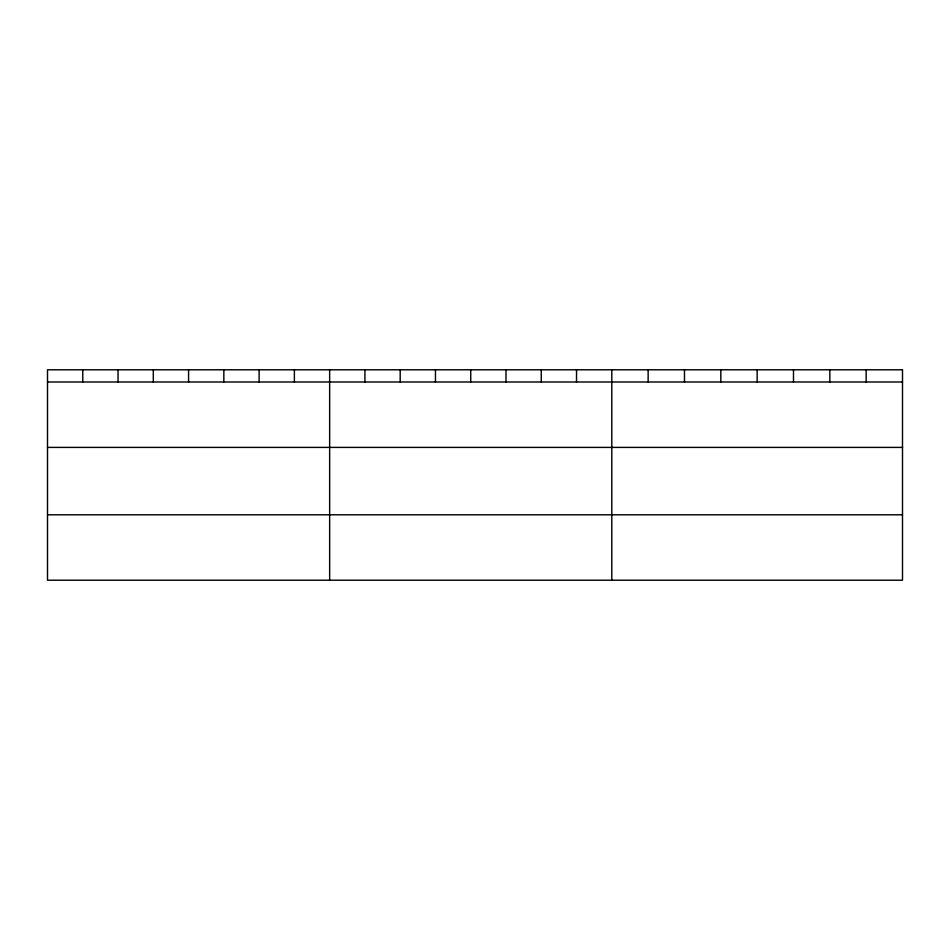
<?xml version="1.0" encoding="UTF-8"?>
<svg xmlns="http://www.w3.org/2000/svg" width="950" height="950" viewBox="0 0 950 950"><rect width="100%" height="100%" fill="white"/><g stroke="black" fill="none" stroke-linecap="round" stroke-linejoin="round"><path stroke-width="1.43" d="M47.5 381.995L902.5 381.995M47.5 447.402L902.5 447.402M47.5 514.793L902.5 514.793M866.163 369.787L866.163 381.995M829.825 369.787L829.825 381.995M793.488 369.787L793.488 381.995M757.15 369.787L757.15 381.995M720.812 369.787L720.812 381.995M684.475 369.787L684.475 381.995M648.137 369.787L648.137 381.995M611.8 369.787L611.8 580.212M576.531 369.787L576.531 381.995M541.263 369.787L541.263 381.995M505.994 369.787L505.994 381.995M470.725 369.787L470.725 381.995M435.456 369.787L435.456 381.995M400.188 369.787L400.188 381.995M364.919 369.787L364.919 381.995M329.65 369.787L329.65 580.212M294.381 369.787L294.381 381.995M259.113 369.787L259.113 381.995M223.844 369.787L223.844 381.995M188.575 369.787L188.575 381.995M153.306 369.787L153.306 381.995M118.038 369.787L118.038 381.995M82.769 369.787L82.769 381.995M902.5 369.787L47.5 369.787L47.5 580.212L902.5 580.212L902.5 369.787"/></g></svg>
